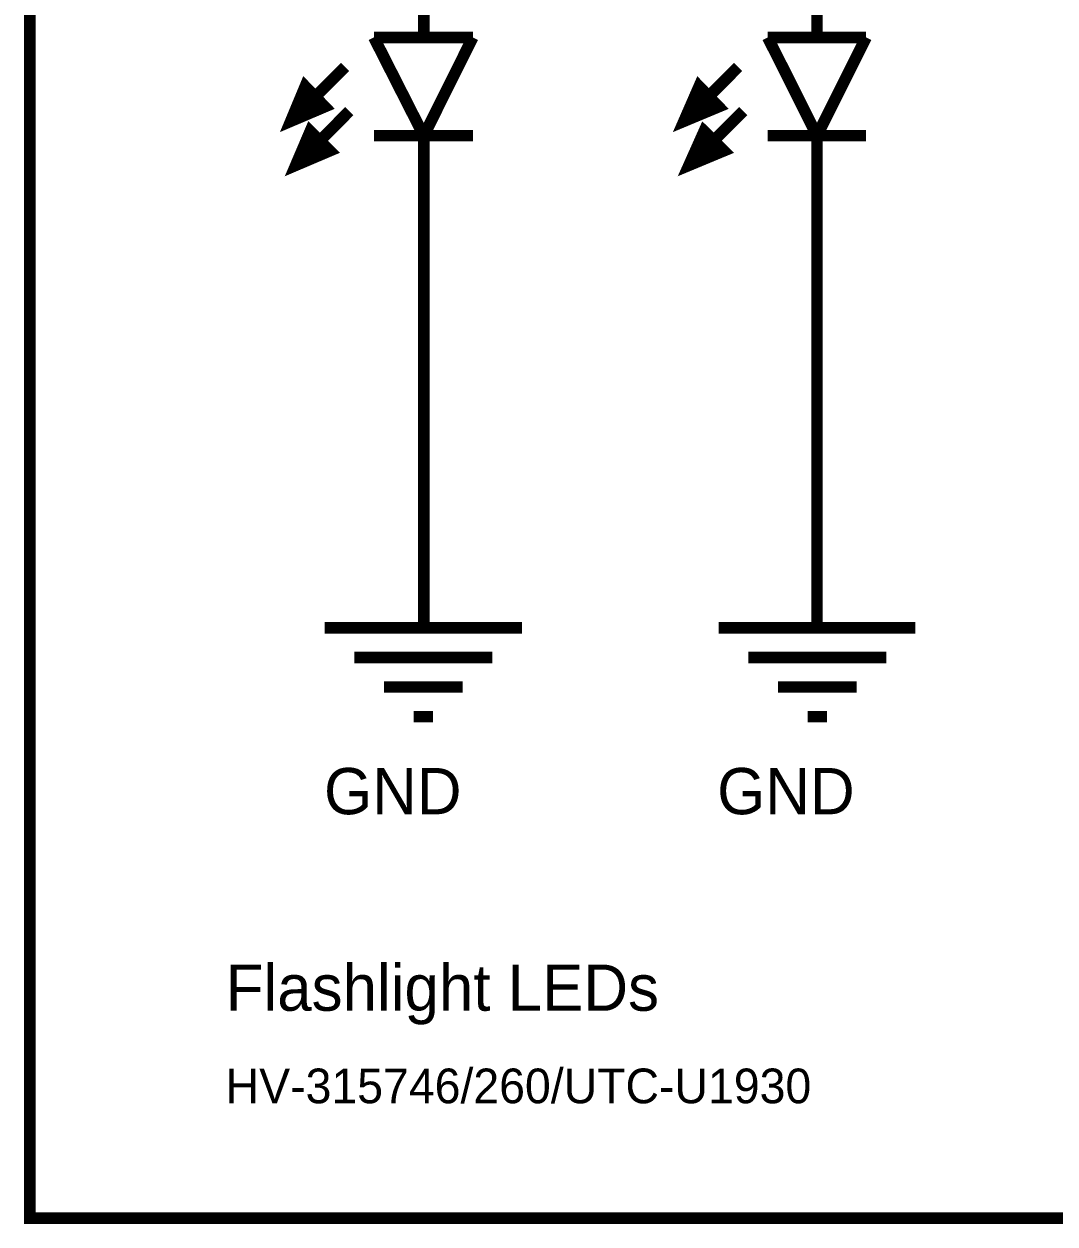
# Model space of a CAD drawing. Header units: inches. Extents: x 0 to 15, y 0 to 9.5.
# Drawn here: x 12.493 to 13.54, y 5.494 to 6.713 of the extents above; entities that cross this region are included whole.
import ezdxf

# ---------------------------------------------------------------- set-up
doc = ezdxf.new("R2010")
doc.units = ezdxf.units.IN
doc.header["$MEASUREMENT"] = 0
doc.layers.add('Sheet', color=255, linetype='Continuous')

msp = doc.modelspace()

# ---------------------------------------------------------------- linework, layer by layer
at = {"layer": 'Sheet'}
for points in [[(12.4988, 8.9, 0.0118, 0.0118, 0), (14.2982, 8.9, 0.0118, 0.0118, 0), (14.2982, 5.4998, 0.0118, 0.0118, 0), (12.4988, 5.4998, 0.0118, 0.0118, 0), (12.4988, 8.9, 0.0118, 0.0118, 0)], [(12.7638, 6.6146, 0.0118, 0.0118, 0), (12.7785, 6.6499, 0.0118, 0.0118, 0), (12.7983, 6.6293, 0.0118, 0.0118, 0), (12.7638, 6.6146, 0.0118, 0.0118, 0)], [(13.1632, 6.6146, 0.0118, 0.0118, 0), (13.1786, 6.6499, 0.0118, 0.0118, 0), (13.1984, 6.6293, 0.0118, 0.0118, 0), (13.1632, 6.6146, 0.0118, 0.0118, 0)], [(12.7638, 6.6146, 0.0039, 0.0039, 0), (12.7785, 6.6499, 0.0039, 0.0039, 0), (12.7983, 6.6293, 0.0039, 0.0039, 0), (12.7638, 6.6146, 0.0039, 0.0039, 0)], [(13.1632, 6.6146, 0.0039, 0.0039, 0), (13.1786, 6.6499, 0.0039, 0.0039, 0), (13.1984, 6.6293, 0.0039, 0.0039, 0), (13.1632, 6.6146, 0.0039, 0.0039, 0)], [(12.7689, 6.5698, 0.0118, 0.0118, 0), (12.7836, 6.6043, 0.0118, 0.0118, 0), (12.8034, 6.5845, 0.0118, 0.0118, 0), (12.7689, 6.5698, 0.0118, 0.0118, 0)], [(13.1683, 6.5698, 0.0118, 0.0118, 0), (13.1837, 6.6043, 0.0118, 0.0118, 0), (13.2036, 6.5845, 0.0118, 0.0118, 0), (13.1683, 6.5698, 0.0118, 0.0118, 0)], [(12.7689, 6.5698, 0.0039, 0.0039, 0), (12.7836, 6.6043, 0.0039, 0.0039, 0), (12.8034, 6.5845, 0.0039, 0.0039, 0), (12.7689, 6.5698, 0.0039, 0.0039, 0)], [(13.1683, 6.5698, 0.0039, 0.0039, 0), (13.1837, 6.6043, 0.0039, 0.0039, 0), (13.2036, 6.5845, 0.0039, 0.0039, 0), (13.1683, 6.5698, 0.0039, 0.0039, 0)]]:
    msp.add_lwpolyline(points, format="xyseb", close=True, dxfattribs=at)
for points in [[(12.8989, 6.6998, 0.0118, 0.0118, 0), (12.8989, 6.8995, 0.0118, 0.0118, 0)], [(13.2983, 6.6998, 0.0118, 0.0118, 0), (13.2983, 6.8995, 0.0118, 0.0118, 0)], [(12.8989, 6.5999, 0.0118, 0.0118, 0), (12.8482, 6.6998, 0.0118, 0.0118, 0)], [(12.9488, 6.6998, 0.0118, 0.0118, 0), (12.8482, 6.6998, 0.0118, 0.0118, 0)], [(12.9488, 6.6998, 0.0118, 0.0118, 0), (12.8989, 6.5999, 0.0118, 0.0118, 0)], [(13.2983, 6.5999, 0.0118, 0.0118, 0), (13.2483, 6.6998, 0.0118, 0.0118, 0)], [(13.3482, 6.6998, 0.0118, 0.0118, 0), (13.2483, 6.6998, 0.0118, 0.0118, 0)], [(13.3482, 6.6998, 0.0118, 0.0118, 0), (13.2983, 6.5999, 0.0118, 0.0118, 0)], [(12.8189, 6.6697, 0.0118, 0.0118, 0), (12.7638, 6.6146, 0.0118, 0.0118, 0)], [(13.2182, 6.6697, 0.0118, 0.0118, 0), (13.1632, 6.6146, 0.0118, 0.0118, 0)], [(12.8233, 6.6249, 0.0118, 0.0118, 0), (12.7689, 6.5698, 0.0118, 0.0118, 0)], [(13.2234, 6.6249, 0.0118, 0.0118, 0), (13.1683, 6.5698, 0.0118, 0.0118, 0)], [(12.8989, 6.5999, 0.0118, 0.0118, 0), (12.8482, 6.5999, 0.0118, 0.0118, 0)], [(12.9488, 6.5999, 0.0118, 0.0118, 0), (12.8989, 6.5999, 0.0118, 0.0118, 0)], [(12.8989, 6.3994, 0.0118, 0.0118, 0), (12.8989, 6.5999, 0.0118, 0.0118, 0)], [(13.2983, 6.5999, 0.0118, 0.0118, 0), (13.2483, 6.5999, 0.0118, 0.0118, 0)], [(13.3482, 6.5999, 0.0118, 0.0118, 0), (13.2983, 6.5999, 0.0118, 0.0118, 0)], [(13.2983, 6.3994, 0.0118, 0.0118, 0), (13.2983, 6.5999, 0.0118, 0.0118, 0)], [(12.8989, 6.3994, 0.0118, 0.0118, 0), (12.8989, 6.2996, 0.0118, 0.0118, 0)], [(13.2983, 6.3994, 0.0118, 0.0118, 0), (13.2983, 6.2996, 0.0118, 0.0118, 0)], [(12.8989, 6.1997, 0.0118, 0.0118, 0), (12.8989, 6.2996, 0.0118, 0.0118, 0)], [(13.2983, 6.1997, 0.0118, 0.0118, 0), (13.2983, 6.2996, 0.0118, 0.0118, 0)], [(12.8989, 6.1997, 0.0118, 0.0118, 0), (12.8989, 6.0998, 0.0118, 0.0118, 0)], [(13.2983, 6.1997, 0.0118, 0.0118, 0), (13.2983, 6.0998, 0.0118, 0.0118, 0)], [(12.7983, 6.0998, 0.0118, 0.0118, 0), (12.9987, 6.0998, 0.0118, 0.0118, 0)], [(13.1984, 6.0998, 0.0118, 0.0118, 0), (13.3981, 6.0998, 0.0118, 0.0118, 0)], [(12.8284, 6.0697, 0.0118, 0.0118, 0), (12.9686, 6.0697, 0.0118, 0.0118, 0)], [(13.2285, 6.0697, 0.0118, 0.0118, 0), (13.3687, 6.0697, 0.0118, 0.0118, 0)], [(12.8585, 6.0396, 0.0118, 0.0118, 0), (12.9385, 6.0396, 0.0118, 0.0118, 0)], [(13.2586, 6.0396, 0.0118, 0.0118, 0), (13.3386, 6.0396, 0.0118, 0.0118, 0)], [(12.8886, 6.0095, 0.0118, 0.0118, 0), (12.9084, 6.0095, 0.0118, 0.0118, 0)], [(13.2887, 6.0095, 0.0118, 0.0118, 0), (13.3085, 6.0095, 0.0118, 0.0118, 0)]]:
    msp.add_lwpolyline(points, format="xyseb", dxfattribs=at)

# ---------------------------------------------------------------- texts
for s, height, p in [('GND', 0.047, (12.7976, 5.9103)), ('GND', 0.047, (13.1969, 5.9103)), ('Flashlight LEDs', 0.047001, (12.6977, 5.7106)), ('HV-315746/260/UTC-U1930', 0.03525, (12.6977, 5.6166))]:
    msp.add_text(s, height=height, dxfattribs=at).set_placement(p)

doc.saveas('drawing.dxf')
